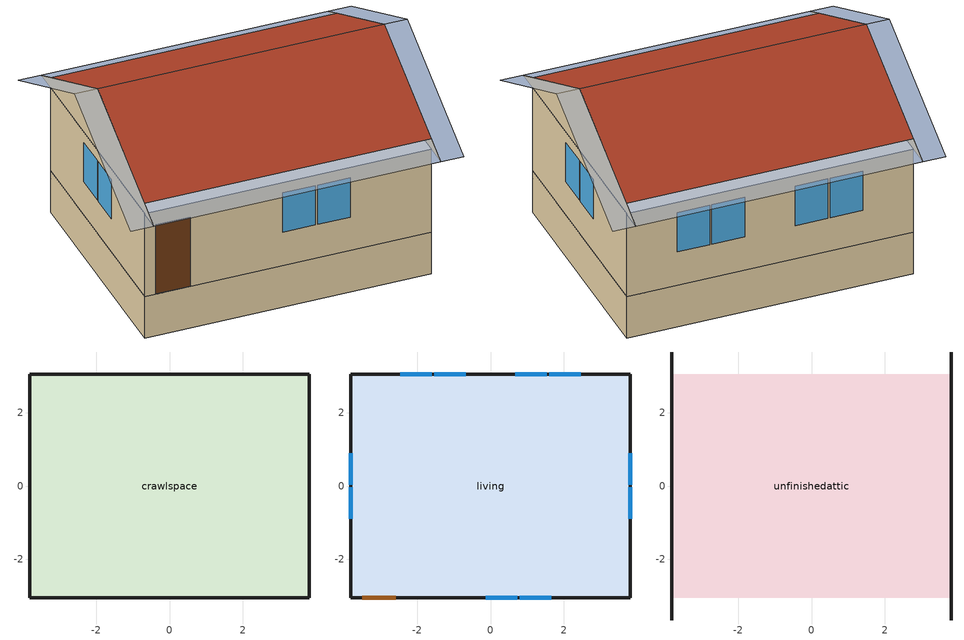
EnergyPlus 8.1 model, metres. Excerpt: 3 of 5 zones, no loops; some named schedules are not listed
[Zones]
crawlspace
 floor ground (GrndUninsUnfinCSFloor): -3.81,3.05 3.81,3.05 3.81,-3.05 -3.81,-3.05 z-1.22
 wall outside (CSRimJoist): -3.81,3.05 -3.81,-3.05 3.81,-3.05 3.81,3.05 -3.81,3.05 z-0.23:0
 wall ground (GrndInsUnfinCSWall): -3.81,3.05 -3.81,-3.05 3.81,-3.05 3.81,3.05 -3.81,3.05 z-1.22:0
living
 floor to crawlspace (UnfinCSInsFinFloor): -3.81,3.05 3.81,3.05 3.81,-3.05 -3.81,-3.05 z0
 wall outside (ExtInsFinWall): -3.81,3.05 -3.81,-3.05 3.81,-3.05 3.81,3.05 -3.81,3.05 z0:2.44
 window (left-Glass): -3.81,0.9 -3.81,0.03 / -3.81,-0.03 -3.81,-0.9 z0.98:2.13
 window (front-Glass): -0.14,-3.05 0.73,-3.05 / 0.79,-3.05 1.66,-3.05 z0.98:2.13
 window (right-Glass): 3.81,0.03 3.81,0.9 / 3.81,-0.9 3.81,-0.03 z0.98:2.13
 window (back-Glass): 1.54,3.05 0.67,3.05 / 2.47,3.05 1.6,3.05 / -1.6,3.05 -2.47,3.05 / -0.67,3.05 -1.54,3.05 z0.98:2.13
 door (livingDoors): -3.51,-3.05 -2.59,-3.05 z0:2.03
unfinishedattic
 floor to living (FinInsUnfinUAFloor): -3.81,3.05 3.81,3.05 3.81,-3.05 -3.81,-3.05 z2.44
 wall outside (ExtUninsUnfinWall): 3.81,-3.66,2.44 3.81,3.66,2.44 3.81,0,4.27; -3.81,3.66,2.44 -3.81,-3.66,2.44 -3.81,0,4.27
 roof outside (UnfinInsExtRoof): -3.81,-3.05,2.74 3.81,-3.05,2.74 3.81,0,4.27 -3.81,0,4.27; 3.81,3.05,2.74 -3.81,3.05,2.74 -3.81,0,4.27 3.81,0,4.27
shading: -3.81,-3.66,2.44 3.81,-3.66,2.44 3.81,-3.05,2.74 -3.81,-3.05,2.74; 3.81,3.66,2.44 -3.81,3.66,2.44 -3.81,3.05,2.74 3.81,3.05,2.74; 4.42,3.66,2.44 3.81,3.66,2.44 3.81,0,4.27 4.42,0,4.27; 3.81,-3.66,2.44 4.42,-3.66,2.44 4.42,0,4.27 3.81,0,4.27; -4.42,-3.66,2.44 -3.81,-3.66,2.44 -3.81,0,4.27 -4.42,0,4.27; -3.81,3.66,2.44 -4.42,3.66,2.44 -4.42,0,4.27 -3.81,0,4.27
[Building]
Atlanta Hartsfield Intl Ap GA 500 sqft: North Axis {deg}=180; Terrain (THIS IS OVERRIDDEN BY SITE:HEIGHTVARIATION)=Urban; Loads Convergence Tolerance Value=0.05; Temperature Convergence Tolerance Value {deltaC}=0.05; Solar Distribution (FullExterior = Shading from/on exterior surfaces.  All interior direct solar falls on the floor and is absorbed according to the floor's absorptivity.  The reflected beam solar from the floor is added to the transmitted diffuse radiation, which is distributed uniformly to all interior surfaces.)=FullExterior; Maximum Number of Warmup Days=50
[Site:Location]
Atlanta Hartsfield Intl Ap GA: Latitude {deg}=33.63; Longitude {deg}=-84.43; Time Zone {hr}=-7; Elevation {m}=308
[Site:WeatherStation]
Wind Sensor Height Above Ground {m}=9.99744; Wind Speed Profile Exponent=0.15; Wind Speed Profile Boundary Layer Thickness {m}=269.992; Air Temperature Sensor Height Above Ground {m}=1.5
[Site:HeightVariation]
Wind Speed Profile Exponent=0.25; Wind Speed Profile Boundary Layer Thickness {m}=358.445; Air Temperature Gradient Coefficient {K/m}=0.0065
[Site:GroundTemperature:BuildingSurface]
12.6009, 10.8741, 10.7358, 11.5553, 14.8449, 18.1192, 20.9579, 22.7562, 22.9089, 21.4464, 18.6801, 15.5062
[Site:GroundTemperature:Deep]
16.6556, 16.6556, 16.6556, 16.6556, 16.6556, 16.6556, 16.6556, 16.6556, 16.6556, 16.6556, 16.6556, 16.6556
[Site:WaterMainsTemperature]
Calculation Method=Correlation; Annual Average Outdoor Air Temperature {C}=16.6556; Maximum Difference In Monthly Average Outdoor Air Temperature {deltaC}=22.5778
[SizingPeriod:WeatherFileDays]
Plant DD: Begin Month=1; Begin Day of Month=1; End Month=1; End Day of Month=1; Day of Week for Start Day=Tuesday; Use Weather File Daylight Saving Period=Yes; Use Weather File Rain and Snow Indicators=No
[Material] Roughness=Rough
Name | Thickness {m} | Conductivity {W/m-K} | Density {kg/m^3} | Specific Heat {J/kg-K} | Thermal Absorptance | Solar Absorptance | Visible Absorptance | Density {kg/m} | Visible Absorptance  (Rough estimate of mean value based on visible spectrum for white paint, from Introduction to Heat Transfer, 3rd Ed. by F.P.Incropera and D.P.DeWitt, Fig. 12.23)
CarpetBareLayer | 0.0127 | 0.0433444 | 54.468 | 1339.84 | 0.9 | 0.9
Concrete-8in | 0.2032 | 1.31141 | 2242.8 | 837.4 | 0.9
CrawlCeilingIns | 0.23495 | 0.104255 | 106.365 | 1151.69
CSJoistandCavity | 0.23495 | 0.0960551 | 108.739 | 1149.39
DoorMaterial | 0.0633984 | 0.0873267 | 512.64 | 1214.23
ExteriorFinish | 0.009525 | 0.089435 | 177.822 | 1046.75 | 0.9 | 0.3 | 0.3
FloorMass | 0.015875 | 0.115458 | 544.68 | 1214.23 | 0.9 | 0.6
GypsumBoard-Ceiling | 0.0127 | 0.160291 | 801 | 837.4 | 0.9 | 0.3 | 0.1
GypsumBoard-ExtWall; PartitionWallMass | 0.0127 | 0.160291 | 801 | 837.4 | 0.9 | 0.5 | 0.1
Plywood-1_2in | 0.0127 | 0.115458 | 512.64 | 1214.23
Plywood-3_2in | 0.0381 | 0.115458 | 512.64 | 1214.23
Plywood-3_4in | 0.01905 | 0.115458 | 512.64 | 1214.23
RoofingMaterial | 0.0094488 | 0.162714 | 1121.4 | 1465.45 | 0.91 | 0.85 | 0.85
Soil-12in | 0.3048 | 1.731 | 1842.3 | 418.7
StudandAirWall | 0.0889 | 0.442568 | 49.1 | 1209.8
StudandCavity | 0.0889 | 0.054245 | 162.403 | 1178.92
UAAdditionalCeilingIns | 0.196342 | 0.0539976 | 16.02 | 1046.75
UARoofIns | 0.18415 | 9.27085 | 36.9521 | 1208.18
UATrussandIns | 0.0889 | 0.0564573 | 50.7834 | 1165.1
LivingFurnitureMaterial | 0.1524 | 0.115458 |  | 1214.23 | 0.9 | 0.6 |  | 640.8 | 0.1
[Material:NoMass] Roughness=Rough
Name | Thermal Resistance {m2-K/W)
CFloor-FicR | 176.1
CWall-FicR | 0.0995182
[Construction]
GrndInsUnfinCSWall: CWall-FicR, Soil-12in, Concrete-8in
GrndUninsUnfinCSFloor: CFloor-FicR, Soil-12in
UnfinCSInsFinFloor: CrawlCeilingIns, Plywood-3_4in, FloorMass, CarpetBareLayer
CSRimJoist: ExteriorFinish, Plywood-3_2in, CSJoistandCavity
ExtInsFinWall: ExteriorFinish, Plywood-1_2in, StudandCavity, GypsumBoard-ExtWall
ExtUninsUnfinWall: ExteriorFinish, Plywood-1_2in, StudandAirWall
FinUninsFinWall: PartitionWallMass, StudandAirWall, PartitionWallMass
FinInsUnfinUAFloor: GypsumBoard-Ceiling, UATrussandIns, UAAdditionalCeilingIns
UnfinInsExtRoof: RoofingMaterial, Plywood-3_4in, UARoofIns
Front-Glass: Front-Win
Back-Glass: Back-Win
Left-Glass: Left-Win
Right-Glass: Right-Win
LivingDoors: DoorMaterial
LivingFurniture: LivingFurnitureMaterial
[WindowMaterial:SimpleGlazingSystem] U-Factor {W/m2-K}=2.15253; Solar Heat Gain Coefficient=0.309131
Front-Win; Back-Win; Left-Win; Right-Win
[WindowProperty:ShadingControl]
WindowShadingControl: Shading Type=InteriorShade; Shading Control Type=OnIfScheduleAllows; Schedule=WindowShadingSchedule; Shading Control is Scheduled=Yes; Glare Control is Active=No; Shading Device Material=CoolingShade
[WindowMaterial:Shade]
CoolingShade: Solar Transmittance=0.999; Solar Reflectance=0.00099; Visible Transmittance=0.999; Visible Reflectance=0.00099; Thermal Hemispherical Emissivity=0.00001; Thermal Transmittance=0.999; Thickness {m}=0.0001; Conductivity {W/m-K}=10000; Shade to Glass Distance {m}=0.001; Top Opening Multiplier=0; Bottom Opening Multiplier=0; Left-Side Opening Multiplier=0; Right-Side Opening Multiplier=0; Airflow Permeability=0
[EnergyManagementSystem:Sensor]
Sensor_HeatingSeasonSchedule: HeatingSeasonSchedule; Schedule Value
Sensor_CoolingSeasonSchedule: CoolingSeasonSchedule; Schedule Value
CeilingFan_sch: CeilingFan; Schedule Value
Hout: Site Outdoor Air Enthalpy
Pbar: Site Outdoor Air Barometric Pressure
Wout: Site Outdoor Air Humidity Ratio
Vwind: Site Wind Speed
WH_sch: AlwaysOn; Schedule Value
Range_sch: RangeHood; Schedule Value
Bath_sch: BathExhaust; Schedule Value
Clothes_dryer_sch: ClothesDryerExhaust; Schedule Value
NVAvail: NatVent; Schedule Value
NVSP: NatVentTemp; Schedule Value
Q_H_FuelOil: EMS; Heating FuelOil
Q_H_Propane: EMS; Heating Propane
[EnergyManagementSystem:Actuator]
SupplyFanAvailabilityOverride: SupplyFanAvailability; Schedule:Constant; Schedule Value
CeilingFanScheduleOverride: CeilingFansMaster; Schedule:Constant; Schedule Value
WholeHouseFanPowerOverride: House Exhaust Fan Load; ElectricEquipment; Electric Power Level
RangeHoodFanPowerOverride: Range Hood Fan Load; ElectricEquipment; Electric Power Level
BathExhaustFanPowerOverride: Bath Exhaust Fan Load; ElectricEquipment; Electric Power Level
NatVentFlow: Natural Ventilation; Zone Ventilation; Air Exchange Flow Rate
InfilFlow: Living Infiltration; Zone Infiltration; Air Exchange Flow Rate
CrankcaseHeaterActuator: Crankcase Heater; ElectricEquipment; Electric Power Level
[EnergyManagementSystem:ProgramCallingManager]
FanAvailabilityProgramManager: AfterPredictorBeforeHVACManagers; SupplyFanScheduleProgram
CeilingFanProgramManager: BeginTimestepBeforePredictor; CeilingFanScheduleProgram
AirflowCalculator: BeginTimestepBeforePredictor; InfiltrationProgram; NaturalVentilationProgram; LocalWindSpeedProgram
CrankcaseHeaterManager: EndOfZoneTimestepBeforeZoneReporting; CrankcaseHeaterProgram
HVACOutputReporting: EndOfSystemTimestepBeforeHVACReporting; HeatingFuelConversionProgram; HeatingElectricityProgram; WaterHeatingFuelConversionProgram; ZeroMeterProgram
[EnergyManagementSystem:Program]
SupplyFanScheduleProgram: Set SupplyFanAvailabilityOverride = 1; If Sensor_HeatingSeasonSchedule == 0 && SensibleLoadPredicted > 0; Set SupplyFanAvailabilityOverride = 0; ElseIf Sensor_CoolingSeasonSchedule == 0 && SensibleLoadPredicted < 0; Set SupplyFanAvailabilityOverride = 0; ElseIf SensibleLoadPredicted == 0; Set SupplyFanAvailabilityOverride = 0; EndIf
CeilingFanScheduleProgram: If CeilingFan_sch == 0; Set CeilingFanScheduleOverride = 0; ElseIf Tin <24.3888888889; Set CeilingFanScheduleOverride = 0; Else; Set CeilingFanScheduleOverride = 1; EndIf
InfiltrationProgram: Set Tdiff = Tin - Tout; Set DeltaT = @Abs Tdiff; Set c = 0.0162217551464; Set Cs = 0.0517572707581; Set Cw = 0.127185805546; Set n = 0.67; Set sft = 0.423761354366; Set Qn = (((c*Cs*(DeltaT^n))^2)+(((c*Cw)*((sft*Vwind)^(2*n)))^2))^0.5; Set Tdiff = Tin - Tout; Set DeltaT = @Abs Tdiff; Set QWH = WH_sch*0.0165181604; Set Qrange = Range_sch*0.047194744; Set Qdryer = Clothes_dryer_sch*0.047194744; Set Qbath = Bath_sch*0.047194744; Set Qu = QWH+Qrange+Qbath+Qdryer+DuctLeakOAMakeupFlowRate; Set Qb = 0; Set faneff_wh = 0.47194744; Set WholeHouseFanPowerOverride= (QWH*300)/faneff_wh; Set faneff_sp = 0.47194744; Set RangeHoodFanPowerOverride = (Qrange*300)/faneff_sp; Set BathExhaustFanPowerOverride = (Qbath*300)/faneff_sp; Set Infilflow = ((Qu^2) + (Qn^2))^0.5; Set InfMechVent = Qb + Infilflow
LocalWindSpeedProgram: Set VwindL = Vwind*0.470845949296
NaturalVentilationProgram: Set Tdiff = Tin - Tout; Set DeltaT = @Abs Tdiff; Set Phiout = @RhFnTdbWPb Tout Wout Pbar; Set Hin = @HFnTdbRhPb Tin Phiin Pbar; Set NVArea = 3973.27761914; Set Cs =0.0000896302038946; Set Cw = 0.000199526317171; Set MaxNV = 0.629263253333; Set MaxHR = 0.0115; Set MaxRH = 0.7; Set SGNV = (NVAvail*NVArea)*((((Cs*DeltaT)+(Cw*(Vwind^2)))^0.5)/1000); If Wout < MaxHR && Phiout < MaxRH && Tin > NVSP; Set NVadj1 = (Tin - NVSP)/(Tin - Tout); Set NVadj2 = @Min NVadj1 1; Set NVadj3 = @Max NVadj2 0; Set NVadj = SGNV*NVadj3; Set NatVentFlow = @Min NVadj MaxNV; Else; Set NatVentFlow = 0; EndIf
CrankcaseHeaterProgram: If Tout > 12.7777777778; Set CrankcaseHeaterActuator = 0; Else; If CoolingCoilRTF > 0 || HeatingCoilRTF > 0; Set CrankcaseHeaterActuator = (1.0-UnitaryEquipCyclingRatio) * 20.0; Else; Set CrankcaseHeaterActuator = 20.0; EndIf; EndIf
ZeroMeterProgram: Set ZeroMeter = 0
HeatingFuelConversionProgram: Set Q_FuelOil = 0; Set Q_Propane = 0; Set Q_Gas = 0
HeatingElectricityProgram: Set E_Heat = 0
WaterHeatingFuelConversionProgram: Set Q_WH_FuelOil = 0; Set Q_WH_Propane = 0; Set Q_WH_Gas = Q_WH; Set Q_Facility_oil = Q_WH_FuelOil + Q_H_FuelOil; Set Q_Facility_propane = Q_WH_Propane + Q_H_Propane
[Zone]
Name | Type | Multiplier | Ceiling Height {m} | Volume {m3} | Floor Area {m2}
living | 1 | 1 | 2.4384 | 113.267 | 46.45152
crawlspace | 1 | 1 | 1.2192 | 56.6337 | 46.45152
unfinishedattic |  |  | 1.8288 | 35.3961 | 46.45152
Dummy; RA Duct Zone |  |  | 0 | 0 | 0
[People]
Living People: Zone=living; Number of People Schedule=Occupancy; Number of People Calculation Method=People; Number of People=2.64; Fraction Radiant=0.32; Sensible Heat Fraction=0.573; Activity level Schedule=OccupantActivity; Carbon Dioxide Generation Rate=0; Enable ASHRAE 55 Comfort Warnings=No; Mean Radiant Temperature Calculation Type=ZoneAveraged
[Lights]
Living HW & Plugin Lighting: Zone=living; Schedule=InteriorLighting; Design Level Calculation Method=LightingLevel; Lighting Level {W}=289.598; Return Air Fraction=0; Fraction Radiant=0.6; Fraction Visible=0.2; Fraction Replaceable=0
[ElectricEquipment]
Name | Zone | Schedule | Design Level Calculation Method | Design Level {W} | Fraction Latent | Fraction Radiant | Fraction Lost | Fraction Lost (remainder goes to space) | SCHEDULE | Design Level calculation method
Refrigerator | living | Refrigerator | EquipmentLevel | 71.9878 | 0 | 0 | 0
CeilingFans | living | CeilingFansMaster | EquipmentLevel | 0 | 0 | 0.558 | 0
Misc Elec Load | living | Total_Mels | EquipmentLevel | 540.915 | 0.0145298 | 0.448163 | 0.238531
Cooking Range | living | CookingRange | EquipmentLevel | 35.9069 | 0.3 | 0.24 | 0.3
Clothes Washer | living | ClothesWasher | EquipmentLevel | 12.0675 | 0 | 0.48 | 0.2
Clothes Dryer | living | ClothesDryer | EquipmentLevel | 272.683 | 0.05 | 0.09 | 0.8
Dishwasher | living | Dishwasher | EquipmentLevel | 36.9013 | 0.15 | 0.36 | 0.25
House Exhaust Fan Load | living | AlwaysOn | EquipmentLevel | 0 | 0 | 0 |  | 1
Range Hood Fan Load; Bath Exhaust Fan Load | living | AlwaysOn | EquipmentLevel | 0 | 0 | 0 | 1
Crankcase Heater | Living |  |  | 0 | 0 | 0 | 1 |  | AlwaysOn | EquipmentLevel
[GasEquipment] Zone=living; Design Level Calculation Method=EquipmentLevel; Carbon Dioxide Generation Rate=0
Name | Schedule | Design Level {W} | Fraction Latent | Fraction Radiant | Fraction Lost
Misc Gas Load | Total_Mgls | 38.8534 | 0.0273745 | 0.0821236 | 0.835753
Cooking Range | CookingRange | 375.861 | 0.2 | 0.18 | 0.5
Clothes Dryer | ClothesDryer | 0 | 0.05 | 0.06 | 0.85
[OtherEquipment] Design Level Calculation Method=EquipmentLevel; Fraction Radiant=0; Fraction Lost=0
Name | Zone | Schedule | Design Level {W} | Fraction Latent
SinkHeatGain | living | Sinks | 23.1679 | 0.312222
ShowerHeatGain | living | Showers | 119.071 | 0.487197
BathHeatGain | living | Baths | 18.6723 | 0
DHWDistHeatGain | living | DHWDist | 99.0739 | 0
SupplySensibleLeakageToLiving; SupplyDuctConductionToLiving; SupplyDuctConductionToAHZone; ReturnDuctConductionToAHZone; SupplySensibleLeakageToAHZone | living | AlwaysOn | 0 | 0
SupplyLatentLeakageToLiving; SupplyLatentLeakageToAHZone | living | AlwaysOn | 0 | 1
ReturnDuctConductionToPlenum; ReturnSensibleLeakageEquip | RA Duct Zone | AlwaysOn | 0 | 0
ReturnLatentLeakageEquip | RA Duct Zone | AlwaysOn | 0 | 1
[ZoneInfiltration:FlowCoefficient]
Living Infiltration: Zone=living; Schedule=AlwaysOn; Flow Coefficient {m/s-Pa^n)=1; Stack Coefficient {Pa^n/K^n}=1; Pressure Exponent=1; Wind Coefficient {Pa^n-s^n/m^n}=1; Shelter Factor  (From Walker and Wilson (1998) (eq. 16))=1
[ZoneVentilation:DesignFlowRate]
Natural Ventilation: Zone=living; Shedule=NatVent; Design Flow Rate Calculation Method=Flow/Zone; Design Flow rate {m^3/s}=0.001; Ventilation Type=Natural; Fan Pressure Rise {Pa} (Fan Energy is accounted for in Fan:ZoneExhaust)=0; Fan Total Efficiency=1; Constant Term Coefficient=1; Temperature Term Coefficient=0; Velocity Term Coefficient=0; Velocity Squared Term Coefficient=0
[EnergyManagementSystem:OutputVariable]
Name | EMS Variable | Type of Data in Variable | Update Frequency | EMS Program or Subroutine | Units
Zone Infil/MechVent Flow Rate | InfMechVent | Averaged | ZoneTimestep | InfiltrationProgram | m3/s
Whole House Fan Vent Flow Rate | QWH | Averaged | ZoneTimestep | InfiltrationProgram | m3/s
Range Hood Fan Vent Flow Rate | Qrange | Averaged | ZoneTimestep | InfiltrationProgram | m3/s
Bath Exhaust Fan Vent Flow Rate | Qbath | Averaged | ZoneTimestep | InfiltrationProgram | m3/s
Clothes Dryer Exhaust Fan Vent Flow Rate | Qdryer | Averaged | ZoneTimestep | InfiltrationProgram | m3/s
Local Wind Speed | VwindL | Averaged | ZoneTimestep | LocalWindSpeedProgram | m/s
Zone Natural Ventilation Flow Rate | NatVentFlow | Averaged | ZoneTimestep | NaturalVentilationProgram | m3/s
ZeroMeter | ZeroMeter | Summed | SystemTimestep | ZeroMeterProgram | J
Heating Electricity | E_Heat | Summed | SystemTimestep | HeatingElectricityProgram | J
Heating FuelOil | Q_FuelOil | Summed | SystemTimestep | HeatingFuelConversionProgram | m3
Heating Propane | Q_Propane | Summed | SystemTimestep | HeatingFuelConversionProgram | m3
Heating Gas | Q_Gas | Summed | SystemTimestep | HeatingFuelConversionProgram | J
Water Heating FuelOil | Q_WH_FuelOil | Summed | SystemTimestep | WaterHeatingFuelConversionProgram | m3
Water Heating Propane | Q_WH_Propane | Summed | SystemTimestep | WaterHeatingFuelConversionProgram | m3
Water Heating Gas | Q_WH_Gas | Summed | SystemTimestep | WaterHeatingFuelConversionProgram | J
Facility oil | Q_Facility_oil | Summed | SystemTimestep | WaterHeatingFuelConversionProgram | m3
Facility propane | Q_Facility_propane | Summed | SystemTimestep | WaterHeatingFuelConversionProgram | m3
[InternalMass] Zone=living
Name | Construction | Surface Area of partition walls not yet defined {m} (Includes both sides of the wall) | Surface Area {m}
LivingPartition | FinUninsFinWall | 46.45152
LivingSpaceFurniture | LivingFurniture |  | 18.5806
[ZoneInfiltration:DesignFlowRate]
CSInfiltration: Zone=crawlspace; Schedule=AlwaysOn; Design Flow Rate Calculation Method=AirChanges/Hour; Air Changes per Hour {1/hr}=2; Constant Term Coefficient=1; Temperature Term Coefficient=0; Velocity Term Coefficient=0; Velocity Squared Term Coefficient=0
[ZoneInfiltration:EffectiveLeakageArea]
UAtcInfiltration: Zone=unfinishedattic; Schedule=AlwaysOn; Effective Air Leakage Area {cm}=1546.84; Stack Coefficient {(L/s)/(cm^4-K)}=0.000127093; Wind Coefficient {(L/s)/(cm^4-(m/s))}=0.000104748
[Exterior:Lights]
Exterior Lighting: Schedule=ExteriorLighting; Design Level {W}=34.7039; Control Option=ScheduleNameOnly
[WaterUse:Storage]
Condensate Tank 1: Water Quality Subcategory=CC2 Condensate Drain Tank; Maximum Capacity {m3}=2; Initial Volume {m3}=0; Type of Supply Controlled by Float Valve=None; Water Thermal Mode=ScheduledTemperature; Water Temperature Schedule=DWWaterTempSchedule; Ambient Temperature Indicator=Zone; Zone=dummy
[Schedule:Constant]
Name | Schedule Type | Hourly Value
AlwaysOn; SupplyFanAvailability | FRACTION | 1
CeilingFansMaster | ON/OFF | 1
DWWaterTempSchedule | TEMPERATURE | 51.6667
OccupantActivity | MULTIPLIER | 112.55
[Schedule:Day:Hourly]
BathsDayMult0; ClothesDryerDayMult1; ClothesWasherDayMult2; DishwasherDayMult1; NatVentOff-Day; OccupancyVacationDay; ShowersDayMult2; SinksDayMult1; WindowShadingSchedule01d; WindowShadingSchedule02d; WindowShadingSchedule03d; WindowShadingSchedule11d; WindowShadingSchedule12d: FRACTION, 0, 0, 0, 0, 0, 0, 0, 0, 0, 0, 0, 0, 0, 0, 0, 0, 0, 0, 0, 0, 0, 0, 0, 0
BathsDayMult1: FRACTION, 0.0571429, 0.0285714, 0.0285714, 0.0285714, 0.0571429, 0.135714, 0.328571, 0.414286, 0.471429, 0.414286, 0.328571, 0.25, 0.221429, 0.164286, 0.164286, 0.164286, 0.278571, 0.328571, 0.55, 0.714286, 0.714286, 0.55, 0.471429, 0.278571
BathsDayMult2: FRACTION, 0.08, 0.04, 0.04, 0.04, 0.08, 0.19, 0.46, 0.58, 0.66, 0.58, 0.46, 0.35, 0.31, 0.23, 0.23, 0.23, 0.39, 0.46, 0.77, 1, 1, 0.77, 0.66, 0.39
ClothesDryerDayMult0: FRACTION, 0.100913, 0.0605475, 0.040365, 0.0201825, 0.040365, 0.0605475, 0.16146, 0.32292, 0.48438, 0.686205, 0.787118, 0.817391, 0.746753, 0.676114, 0.575201, 0.615566, 0.555019, 0.544928, 0.514654, 0.514654, 0.524745, 0.544928, 0.444015, 0.24219
ClothesDryerDayMult2: FRACTION, 0.123457, 0.0740741, 0.0493827, 0.0246914, 0.0493827, 0.0740741, 0.197531, 0.395062, 0.592593, 0.839506, 0.962963, 1, 0.91358, 0.82716, 0.703704, 0.753086, 0.679012, 0.666667, 0.62963, 0.62963, 0.641975, 0.666667, 0.54321, 0.296296
ClothesWasherDayMult0: FRACTION, 0.085541, 0.0665319, 0.0380182, 0.0380182, 0.0665319, 0.10455, 0.2091, 0.465723, 0.693832, 0.817391, 0.798382, 0.712841, 0.636805, 0.570273, 0.465723, 0.494237, 0.475228, 0.465723, 0.465723, 0.465723, 0.465723, 0.446714, 0.304146, 0.161577
ClothesWasherDayMult1: FRACTION, 0.104651, 0.0813953, 0.0465116, 0.0465116, 0.0813953, 0.127907, 0.255814, 0.569767, 0.848837, 1, 0.976744, 0.872093, 0.77907, 0.697674, 0.569767, 0.604651, 0.581395, 0.569767, 0.569767, 0.569767, 0.569767, 0.546512, 0.372093, 0.197674
CookingRangeWkDay01; CookingRangeWkDay02; CookingRangeWkDay12; CookingRangeWkEnd01; CookingRangeWkEnd02; CookingRangeWkEnd12: FRACTION, 0.0466667, 0.0466667, 0.0266667, 0.0266667, 0.0466667, 0.0733333, 0.166667, 0.28, 0.306667, 0.32, 0.28, 0.333333, 0.38, 0.306667, 0.38, 0.293333, 0.613333, 1, 0.78, 0.4, 0.233333, 0.166667, 0.106667, 0.0733333
CookingRangeWkDay03; CookingRangeWkDay05; CookingRangeWkEnd03; CookingRangeWkEnd05: FRACTION, 0.0421574, 0.0421574, 0.0240899, 0.0240899, 0.0421574, 0.0662473, 0.150562, 0.252944, 0.277034, 0.289079, 0.252944, 0.301124, 0.343282, 0.277034, 0.343282, 0.264989, 0.554069, 0.903373, 0.704631, 0.361349, 0.210787, 0.150562, 0.0963598, 0.0662473
CookingRangeWkDay04; CookingRangeWkEnd04: FRACTION, 0.0419872, 0.0419872, 0.0239927, 0.0239927, 0.0419872, 0.0659799, 0.149954, 0.251923, 0.275916, 0.287912, 0.251923, 0.299909, 0.341896, 0.275916, 0.341896, 0.26392, 0.551832, 0.899727, 0.701787, 0.359891, 0.209936, 0.149954, 0.0959708, 0.0659799
CookingRangeWkDay06; CookingRangeWkDay09; CookingRangeWkEnd06; CookingRangeWkEnd09: FRACTION, 0.0378608, 0.0378608, 0.0216348, 0.0216348, 0.0378608, 0.0594956, 0.135217, 0.227165, 0.2488, 0.259617, 0.227165, 0.270435, 0.308295, 0.2488, 0.308295, 0.237982, 0.4976, 0.811304, 0.632817, 0.324521, 0.189304, 0.135217, 0.086539, 0.0594956
CookingRangeWkDay07; CookingRangeWkDay08; CookingRangeWkEnd07; CookingRangeWkEnd08: FRACTION, 0.0381161, 0.0381161, 0.0217806, 0.0217806, 0.0381161, 0.0598967, 0.136129, 0.228696, 0.250477, 0.261367, 0.228696, 0.272258, 0.310374, 0.250477, 0.310374, 0.239587, 0.500954, 0.816773, 0.637083, 0.326709, 0.19058, 0.136129, 0.0871225, 0.0598967
CookingRangeWkDay10; CookingRangeWkDay11; CookingRangeWkEnd10; CookingRangeWkEnd11: FRACTION, 0.0461562, 0.0461562, 0.026375, 0.026375, 0.0461562, 0.0725311, 0.164844, 0.276937, 0.303312, 0.3165, 0.276937, 0.329687, 0.375843, 0.303312, 0.375843, 0.290125, 0.606624, 0.989061, 0.771468, 0.395624, 0.230781, 0.164844, 0.1055, 0.0725311
DHWDistDay: FRACTION, 0.078424, 0.0392749, 0.00981873, 0.00981873, 0.0392749, 0.274547, 0.941213, 1, 0.960725, 0.843152, 0.764728, 0.60788, 0.529456, 0.470544, 0.470544, 0.411757, 0.548968, 0.725453, 0.86279, 0.823515, 0.745091, 0.60788, 0.529456, 0.294058
DishwasherDayMult0: FRACTION, 0.135135, 0.0630631, 0.045045, 0.027027, 0.027027, 0.0900901, 0.18018, 0.279279, 0.522523, 0.585586, 0.504505, 0.432432, 0.369369, 0.414414, 0.324324, 0.342342, 0.342342, 0.441441, 0.783784, 1, 0.810811, 0.603604, 0.396396, 0.279279
DishwasherDayMult2: FRACTION, 0.126126, 0.0588589, 0.042042, 0.0252252, 0.0252252, 0.0840841, 0.168168, 0.260661, 0.487688, 0.546547, 0.470871, 0.403604, 0.344745, 0.386787, 0.302703, 0.31952, 0.31952, 0.412012, 0.731532, 0.933333, 0.756757, 0.563363, 0.36997, 0.260661
ExteriorLighting01Alldays; InteriorLighting01Alldays: FRACTION, 0.182538, 0.109523, 0.0730152, 0.0730152, 0.0730152, 0.0815281, 0.195129, 0.426144, 0.399424, 0.193261, 0.15298, 0.151355, 0.151355, 0.151591, 0.153878, 0.168809, 0.232854, 0.409294, 0.705202, 0.832492, 0.820493, 0.673973, 0.529232, 0.367618
ExteriorLighting02Alldays; InteriorLighting02Alldays: FRACTION, 0.182538, 0.109523, 0.0730152, 0.0730152, 0.0730152, 0.0803461, 0.178173, 0.377113, 0.337658, 0.16012, 0.125432, 0.124033, 0.124029, 0.124161, 0.125445, 0.134082, 0.173626, 0.294786, 0.534647, 0.799447, 0.820493, 0.701375, 0.529232, 0.367618
ExteriorLighting03Alldays; InteriorLighting03Alldays: FRACTION, 0.182538, 0.109523, 0.0730152, 0.0730152, 0.0730152, 0.0782316, 0.147842, 0.2894, 0.242287, 0.115958, 0.0912753, 0.0902797, 0.0902766, 0.0903673, 0.0912087, 0.0968213, 0.123117, 0.208556, 0.396279, 0.659141, 0.814288, 0.701375, 0.529232, 0.367618
ExteriorLighting04Alldays; InteriorLighting04Alldays: FRACTION, 0.182538, 0.109523, 0.0730152, 0.0730152, 0.0730152, 0.0793156, 0.163391, 0.334366, 0.27852, 0.125939, 0.0961269, 0.0949244, 0.0949142, 0.0949204, 0.0949948, 0.0956477, 0.0998174, 0.119081, 0.182805, 0.330832, 0.562401, 0.700388, 0.529232, 0.367618
ExteriorLighting05Alldays; InteriorLighting05Alldays: FRACTION, 0.182538, 0.109523, 0.0730152, 0.0730152, 0.0730152, 0.0776083, 0.138901, 0.263545, 0.210658, 0.0994237, 0.0776902, 0.0768136, 0.0768063, 0.0768125, 0.076879, 0.0774152, 0.080652, 0.095188, 0.143342, 0.259236, 0.455754, 0.643653, 0.529232, 0.367618
ExteriorLighting06Alldays; InteriorLighting06Alldays: FRACTION, 0.182538, 0.109523, 0.0730152, 0.0730152, 0.0730152, 0.0771073, 0.131715, 0.242763, 0.191032, 0.0919307, 0.0725678, 0.0717868, 0.0717805, 0.0717888, 0.0718649, 0.0724117, 0.075426, 0.088116, 0.12861, 0.225306, 0.393901, 0.596742, 0.529232, 0.367618
ExteriorLighting07Alldays; InteriorLighting07Alldays: FRACTION, 0.182538, 0.109523, 0.0730152, 0.0730152, 0.0730152, 0.0776388, 0.139338, 0.264808, 0.211848, 0.0998758, 0.0779982, 0.0771158, 0.0771086, 0.0771167, 0.0771909, 0.0777263, 0.0806866, 0.0931881, 0.13321, 0.229109, 0.396957, 0.599882, 0.529232, 0.367618
ExteriorLighting08Alldays; InteriorLighting08Alldays: FRACTION, 0.182538, 0.109523, 0.0730152, 0.0730152, 0.0730152, 0.0787856, 0.155789, 0.312382, 0.258099, 0.118353, 0.0910483, 0.0899469, 0.0899377, 0.089945, 0.0900213, 0.0906261, 0.0942105, 0.110011, 0.161352, 0.282394, 0.48288, 0.656815, 0.529232, 0.367618
ExteriorLighting09Alldays; InteriorLighting09Alldays: FRACTION, 0.182538, 0.109523, 0.0730152, 0.0730152, 0.0730152, 0.0800875, 0.174464, 0.366385, 0.313203, 0.141929, 0.108465, 0.107115, 0.107104, 0.107119, 0.107277, 0.108531, 0.115728, 0.145521, 0.233381, 0.413481, 0.655896, 0.701375, 0.529232, 0.367618
ExteriorLighting10Alldays; InteriorLighting10Alldays: FRACTION, 0.182538, 0.109523, 0.0730152, 0.0730152, 0.0730152, 0.0815562, 0.195532, 0.427312, 0.379005, 0.17216, 0.131746, 0.130116, 0.130104, 0.130142, 0.130547, 0.133591, 0.149707, 0.209195, 0.359308, 0.607365, 0.80169, 0.701375, 0.529232, 0.367618
ExteriorLighting11Alldays; InteriorLighting11Alldays: FRACTION, 0.182538, 0.109523, 0.0730152, 0.0730152, 0.0730152, 0.0793008, 0.16318, 0.333753, 0.320236, 0.168012, 0.13827, 0.137071, 0.137115, 0.137838, 0.143131, 0.170125, 0.262779, 0.470919, 0.756507, 0.940262, 0.864955, 0.701375, 0.529232, 0.367618
ExteriorLighting12Alldays; InteriorLighting12Alldays: FRACTION, 0.182538, 0.109523, 0.0730152, 0.0730152, 0.0730152, 0.0808745, 0.185753, 0.399032, 0.388464, 0.19813, 0.160942, 0.159441, 0.159465, 0.160023, 0.164693, 0.190994, 0.287738, 0.513189, 0.821296, 1, 0.88415, 0.701375, 0.529232, 0.367618
NatVentOn-Day; WindowShadingSchedule04d; WindowShadingSchedule05d; WindowShadingSchedule06d; WindowShadingSchedule07d; WindowShadingSchedule08d; WindowShadingSchedule09d; WindowShadingSchedule10d: FRACTION, 1, 1, 1, 1, 1, 1, 1, 1, 1, 1, 1, 1, 1, 1, 1, 1, 1, 1, 1, 1, 1, 1, 1, 1
OccupancyDay: FRACTION, 1, 1, 1, 1, 1, 1, 1, 0.8831, 0.40861, 0.24189, 0.24189, 0.24189, 0.24189, 0.24189, 0.24189, 0.24189, 0.29498, 0.5531, 0.89693, 0.89693, 0.89693, 1, 1, 1
RefrigeratorWkDay01; RefrigeratorWkDay12; RefrigeratorWkEnd01; RefrigeratorWkEnd12: FRACTION, 0.610949, 0.595675, 0.580401, 0.565128, 0.549854, 0.549854, 0.580401, 0.610949, 0.626223, 0.626223, 0.610949, 0.610949, 0.641496, 0.641496, 0.641496, 0.626223, 0.672044, 0.733139, 0.763686, 0.733139, 0.717865, 0.702591, 0.672044, 0.626223
RefrigeratorWkDay02; RefrigeratorWkEnd02: FRACTION, 0.609489, 0.594252, 0.579015, 0.563777, 0.54854, 0.54854, 0.579015, 0.609489, 0.624726, 0.624726, 0.609489, 0.609489, 0.639964, 0.639964, 0.639964, 0.624726, 0.670438, 0.731387, 0.761861, 0.731387, 0.71615, 0.700912, 0.670438, 0.624726
RefrigeratorWkDay03; RefrigeratorWkDay04; RefrigeratorWkDay05; RefrigeratorWkEnd03; RefrigeratorWkEnd04; RefrigeratorWkEnd05: FRACTION, 0.791241, 0.77146, 0.751679, 0.731898, 0.712117, 0.712117, 0.751679, 0.791241, 0.811022, 0.811022, 0.791241, 0.791241, 0.830803, 0.830803, 0.830803, 0.811022, 0.870365, 0.949489, 0.989051, 0.949489, 0.929708, 0.909927, 0.870365, 0.811022
RefrigeratorWkDay06; RefrigeratorWkDay07; RefrigeratorWkDay08; RefrigeratorWkDay09; RefrigeratorWkEnd06; RefrigeratorWkEnd07; RefrigeratorWkEnd08; RefrigeratorWkEnd09: FRACTION, 0.8, 0.78, 0.76, 0.74, 0.72, 0.72, 0.76, 0.8, 0.82, 0.82, 0.8, 0.8, 0.84, 0.84, 0.84, 0.82, 0.88, 0.96, 1, 0.96, 0.94, 0.92, 0.88, 0.82
RefrigeratorWkDay10; RefrigeratorWkEnd10: FRACTION, 0.679562, 0.662573, 0.645584, 0.628595, 0.611606, 0.611606, 0.645584, 0.679562, 0.696551, 0.696551, 0.679562, 0.679562, 0.71354, 0.71354, 0.71354, 0.696551, 0.747518, 0.815474, 0.849453, 0.815474, 0.798485, 0.781496, 0.747518, 0.696551
RefrigeratorWkDay11; RefrigeratorWkEnd11: FRACTION, 0.675182, 0.658303, 0.641423, 0.624544, 0.607664, 0.607664, 0.641423, 0.675182, 0.692062, 0.692062, 0.675182, 0.675182, 0.708942, 0.708942, 0.708942, 0.692062, 0.742701, 0.810219, 0.843978, 0.810219, 0.793339, 0.77646, 0.742701, 0.692062
ShowersDayMult0: FRACTION, 0.0870056, 0.039548, 0.0237288, 0.039548, 0.110734, 0.411299, 0.933333, 0.925424, 0.751412, 0.585311, 0.474576, 0.371751, 0.268927, 0.229379, 0.20565, 0.19774, 0.237288, 0.308475, 0.332203, 0.332203, 0.332203, 0.324294, 0.229379, 0.166102
ShowersDayMult1: FRACTION, 0.0932203, 0.0423729, 0.0254237, 0.0423729, 0.118644, 0.440678, 1, 0.991525, 0.805085, 0.627119, 0.508475, 0.398305, 0.288136, 0.245763, 0.220339, 0.211864, 0.254237, 0.330508, 0.355932, 0.355932, 0.355932, 0.347458, 0.245763, 0.177966
SinksDayMult0: FRACTION, 0.175897, 0.0879487, 0.0628205, 0.0628205, 0.0879487, 0.226154, 0.527692, 0.778974, 0.829231, 0.778974, 0.678462, 0.628205, 0.615641, 0.565385, 0.540256, 0.515128, 0.603077, 0.816667, 0.942308, 0.866923, 0.716154, 0.603077, 0.502564, 0.339231
SinksDayMult2: FRACTION, 0.186667, 0.0933333, 0.0666667, 0.0666667, 0.0933333, 0.24, 0.56, 0.826667, 0.88, 0.826667, 0.72, 0.666667, 0.653333, 0.6, 0.573333, 0.546667, 0.64, 0.866667, 1, 0.92, 0.76, 0.64, 0.533333, 0.36
[Schedule:Week:Compact]
BathsWk: For: Weekdays, BathsDayMult1, For: CustomDay1, BathsDayMult0, For: CustomDay2, BathsDayMult0, For: AllOtherDays, BathsDayMult2
ClothesDryerWk: For: Weekdays, ClothesDryerDayMult0, For: CustomDay1, ClothesDryerDayMult1, For: CustomDay2, ClothesDryerDayMult1, For: AllOtherDays, ClothesDryerDayMult2
ClothesWasherWk: For: Weekdays, ClothesWasherDayMult0, For: CustomDay1, ClothesWasherDayMult2, For: CustomDay2, ClothesWasherDayMult2, For: AllOtherDays, ClothesWasherDayMult1
CookingRangeWk01: For: Weekdays, CookingRangeWkDay01, For: CustomDay1, CookingRangeWkDay01, For: CustomDay2, CookingRangeWkDay01, For: AllOtherDays, CookingRangeWkEnd01
CookingRangeWk02: For: Weekdays, CookingRangeWkDay02, For: CustomDay1, CookingRangeWkDay02, For: CustomDay2, CookingRangeWkDay02, For: AllOtherDays, CookingRangeWkEnd02
CookingRangeWk03: For: Weekdays, CookingRangeWkDay03, For: CustomDay1, CookingRangeWkDay03, For: CustomDay2, CookingRangeWkDay03, For: AllOtherDays, CookingRangeWkEnd03
CookingRangeWk04: For: Weekdays, CookingRangeWkDay04, For: CustomDay1, CookingRangeWkDay04, For: CustomDay2, CookingRangeWkDay04, For: AllOtherDays, CookingRangeWkEnd04
CookingRangeWk05: For: Weekdays, CookingRangeWkDay05, For: CustomDay1, CookingRangeWkDay05, For: CustomDay2, CookingRangeWkDay05, For: AllOtherDays, CookingRangeWkEnd05
CookingRangeWk06: For: Weekdays, CookingRangeWkDay06, For: CustomDay1, CookingRangeWkDay06, For: CustomDay2, CookingRangeWkDay06, For: AllOtherDays, CookingRangeWkEnd06
CookingRangeWk07: For: Weekdays, CookingRangeWkDay07, For: CustomDay1, CookingRangeWkDay07, For: CustomDay2, CookingRangeWkDay07, For: AllOtherDays, CookingRangeWkEnd07
CookingRangeWk08: For: Weekdays, CookingRangeWkDay08, For: CustomDay1, CookingRangeWkDay08, For: CustomDay2, CookingRangeWkDay08, For: AllOtherDays, CookingRangeWkEnd08
CookingRangeWk09: For: Weekdays, CookingRangeWkDay09, For: CustomDay1, CookingRangeWkDay09, For: CustomDay2, CookingRangeWkDay09, For: AllOtherDays, CookingRangeWkEnd09
CookingRangeWk10: For: Weekdays, CookingRangeWkDay10, For: CustomDay1, CookingRangeWkDay10, For: CustomDay2, CookingRangeWkDay10, For: AllOtherDays, CookingRangeWkEnd10
CookingRangeWk11: For: Weekdays, CookingRangeWkDay11, For: CustomDay1, CookingRangeWkDay11, For: CustomDay2, CookingRangeWkDay11, For: AllOtherDays, CookingRangeWkEnd11
CookingRangeWk12: For: Weekdays, CookingRangeWkDay12, For: CustomDay1, CookingRangeWkDay12, For: CustomDay2, CookingRangeWkDay12, For: AllOtherDays, CookingRangeWkEnd12
CoolingSeasonSchedule01: For: Weekdays, CoolingSeasonSchedule01d, For: CustomDay1, CoolingSeasonSchedule01d, For: CustomDay2, CoolingSeasonSchedule01d, For: AllOtherDays, CoolingSeasonSchedule01d
CoolingSeasonSchedule02: For: Weekdays, CoolingSeasonSchedule02d, For: CustomDay1, CoolingSeasonSchedule02d, For: CustomDay2, CoolingSeasonSchedule02d, For: AllOtherDays, CoolingSeasonSchedule02d
CoolingSeasonSchedule03: For: Weekdays, CoolingSeasonSchedule03d, For: CustomDay1, CoolingSeasonSchedule03d, For: CustomDay2, CoolingSeasonSchedule03d, For: AllOtherDays, CoolingSeasonSchedule03d
CoolingSeasonSchedule04: For: Weekdays, CoolingSeasonSchedule04d, For: CustomDay1, CoolingSeasonSchedule04d, For: CustomDay2, CoolingSeasonSchedule04d, For: AllOtherDays, CoolingSeasonSchedule04d
CoolingSeasonSchedule05: For: Weekdays, CoolingSeasonSchedule05d, For: CustomDay1, CoolingSeasonSchedule05d, For: CustomDay2, CoolingSeasonSchedule05d, For: AllOtherDays, CoolingSeasonSchedule05d
CoolingSeasonSchedule06: For: Weekdays, CoolingSeasonSchedule06d, For: CustomDay1, CoolingSeasonSchedule06d, For: CustomDay2, CoolingSeasonSchedule06d, For: AllOtherDays, CoolingSeasonSchedule06d
CoolingSeasonSchedule07: For: Weekdays, CoolingSeasonSchedule07d, For: CustomDay1, CoolingSeasonSchedule07d, For: CustomDay2, CoolingSeasonSchedule07d, For: AllOtherDays, CoolingSeasonSchedule07d
CoolingSeasonSchedule08: For: Weekdays, CoolingSeasonSchedule08d, For: CustomDay1, CoolingSeasonSchedule08d, For: CustomDay2, CoolingSeasonSchedule08d, For: AllOtherDays, CoolingSeasonSchedule08d
DHWDistWk: For: Weekdays, DHWDistDay, For: CustomDay1, DHWDistDay, For: CustomDay2, DHWDistDay, For: AllOtherDays, DHWDistDay
DishwasherWk: For: Weekdays, DishwasherDayMult2, For: CustomDay1, DishwasherDayMult1, For: CustomDay2, DishwasherDayMult1, For: AllOtherDays, DishwasherDayMult0
ExteriorLighting01Week: For: Weekdays, ExteriorLighting01Alldays, For: CustomDay1, ExteriorLighting01Alldays, For: CustomDay2, ExteriorLighting01Alldays, For: AllOtherDays, ExteriorLighting01Alldays
ExteriorLighting02Week: For: Weekdays, ExteriorLighting02Alldays, For: CustomDay1, ExteriorLighting02Alldays, For: CustomDay2, ExteriorLighting02Alldays, For: AllOtherDays, ExteriorLighting02Alldays
ExteriorLighting03Week: For: Weekdays, ExteriorLighting03Alldays, For: CustomDay1, ExteriorLighting03Alldays, For: CustomDay2, ExteriorLighting03Alldays, For: AllOtherDays, ExteriorLighting03Alldays
ExteriorLighting04Week: For: Weekdays, ExteriorLighting04Alldays, For: CustomDay1, ExteriorLighting04Alldays, For: CustomDay2, ExteriorLighting04Alldays, For: AllOtherDays, ExteriorLighting04Alldays
ExteriorLighting05Week: For: Weekdays, ExteriorLighting05Alldays, For: CustomDay1, ExteriorLighting05Alldays, For: CustomDay2, ExteriorLighting05Alldays, For: AllOtherDays, ExteriorLighting05Alldays
ExteriorLighting06Week: For: Weekdays, ExteriorLighting06Alldays, For: CustomDay1, ExteriorLighting06Alldays, For: CustomDay2, ExteriorLighting06Alldays, For: AllOtherDays, ExteriorLighting06Alldays
ExteriorLighting07Week: For: Weekdays, ExteriorLighting07Alldays, For: CustomDay1, ExteriorLighting07Alldays, For: CustomDay2, ExteriorLighting07Alldays, For: AllOtherDays, ExteriorLighting07Alldays
ExteriorLighting08Week: For: Weekdays, ExteriorLighting08Alldays, For: CustomDay1, ExteriorLighting08Alldays, For: CustomDay2, ExteriorLighting08Alldays, For: AllOtherDays, ExteriorLighting08Alldays
ExteriorLighting09Week: For: Weekdays, ExteriorLighting09Alldays, For: CustomDay1, ExteriorLighting09Alldays, For: CustomDay2, ExteriorLighting09Alldays, For: AllOtherDays, ExteriorLighting09Alldays
ExteriorLighting10Week: For: Weekdays, ExteriorLighting10Alldays, For: CustomDay1, ExteriorLighting10Alldays, For: CustomDay2, ExteriorLighting10Alldays, For: AllOtherDays, ExteriorLighting10Alldays
ExteriorLighting11Week: For: Weekdays, ExteriorLighting11Alldays, For: CustomDay1, ExteriorLighting11Alldays, For: CustomDay2, ExteriorLighting11Alldays, For: AllOtherDays, ExteriorLighting11Alldays
ExteriorLighting12Week: For: Weekdays, ExteriorLighting12Alldays, For: CustomDay1, ExteriorLighting12Alldays, For: CustomDay2, ExteriorLighting12Alldays, For: AllOtherDays, ExteriorLighting12Alldays
HeatingSeasonSchedule01: For: Weekdays, HeatingSeasonSchedule01d, For: CustomDay1, HeatingSeasonSchedule01d, For: CustomDay2, HeatingSeasonSchedule01d, For: AllOtherDays, HeatingSeasonSchedule01d
HeatingSeasonSchedule02: For: Weekdays, HeatingSeasonSchedule02d, For: CustomDay1, HeatingSeasonSchedule02d, For: CustomDay2, HeatingSeasonSchedule02d, For: AllOtherDays, HeatingSeasonSchedule02d
HeatingSeasonSchedule03: For: Weekdays, HeatingSeasonSchedule03d, For: CustomDay1, HeatingSeasonSchedule03d, For: CustomDay2, HeatingSeasonSchedule03d, For: AllOtherDays, HeatingSeasonSchedule03d
HeatingSeasonSchedule04: For: Weekdays, HeatingSeasonSchedule04d, For: CustomDay1, HeatingSeasonSchedule04d, For: CustomDay2, HeatingSeasonSchedule04d, For: AllOtherDays, HeatingSeasonSchedule04d
HeatingSeasonSchedule05: For: Weekdays, HeatingSeasonSchedule05d, For: CustomDay1, HeatingSeasonSchedule05d, For: CustomDay2, HeatingSeasonSchedule05d, For: AllOtherDays, HeatingSeasonSchedule05d
HeatingSeasonSchedule06: For: Weekdays, HeatingSeasonSchedule06d, For: CustomDay1, HeatingSeasonSchedule06d, For: CustomDay2, HeatingSeasonSchedule06d, For: AllOtherDays, HeatingSeasonSchedule06d
HeatingSeasonSchedule07: For: Weekdays, HeatingSeasonSchedule07d, For: CustomDay1, HeatingSeasonSchedule07d, For: CustomDay2, HeatingSeasonSchedule07d, For: AllOtherDays, HeatingSeasonSchedule07d
HeatingSeasonSchedule08: For: Weekdays, HeatingSeasonSchedule08d, For: CustomDay1, HeatingSeasonSchedule08d, For: CustomDay2, HeatingSeasonSchedule08d, For: AllOtherDays, HeatingSeasonSchedule08d
HeatingSeasonSchedule09: For: Weekdays, HeatingSeasonSchedule09d, For: CustomDay1, HeatingSeasonSchedule09d, For: CustomDay2, HeatingSeasonSchedule09d, For: AllOtherDays, HeatingSeasonSchedule09d
HeatingSeasonSchedule10: For: Weekdays, HeatingSeasonSchedule10d, For: CustomDay1, HeatingSeasonSchedule10d, For: CustomDay2, HeatingSeasonSchedule10d, For: AllOtherDays, HeatingSeasonSchedule10d
HeatingSeasonSchedule11: For: Weekdays, HeatingSeasonSchedule11d, For: CustomDay1, HeatingSeasonSchedule11d, For: CustomDay2, HeatingSeasonSchedule11d, For: AllOtherDays, HeatingSeasonSchedule11d
HeatingSeasonSchedule12: For: Weekdays, HeatingSeasonSchedule12d, For: CustomDay1, HeatingSeasonSchedule12d, For: CustomDay2, HeatingSeasonSchedule12d, For: AllOtherDays, HeatingSeasonSchedule12d
InteriorLighting01Week: For: Weekdays, InteriorLighting01Alldays, For: CustomDay1, InteriorLighting01Alldays, For: CustomDay2, InteriorLighting01Alldays, For: AllOtherDays, InteriorLighting01Alldays
InteriorLighting02Week: For: Weekdays, InteriorLighting02Alldays, For: CustomDay1, InteriorLighting02Alldays, For: CustomDay2, InteriorLighting02Alldays, For: AllOtherDays, InteriorLighting02Alldays
InteriorLighting03Week: For: Weekdays, InteriorLighting03Alldays, For: CustomDay1, InteriorLighting03Alldays, For: CustomDay2, InteriorLighting03Alldays, For: AllOtherDays, InteriorLighting03Alldays
InteriorLighting04Week: For: Weekdays, InteriorLighting04Alldays, For: CustomDay1, InteriorLighting04Alldays, For: CustomDay2, InteriorLighting04Alldays, For: AllOtherDays, InteriorLighting04Alldays
InteriorLighting05Week: For: Weekdays, InteriorLighting05Alldays, For: CustomDay1, InteriorLighting05Alldays, For: CustomDay2, InteriorLighting05Alldays, For: AllOtherDays, InteriorLighting05Alldays
InteriorLighting06Week: For: Weekdays, InteriorLighting06Alldays, For: CustomDay1, InteriorLighting06Alldays, For: CustomDay2, InteriorLighting06Alldays, For: AllOtherDays, InteriorLighting06Alldays
InteriorLighting07Week: For: Weekdays, InteriorLighting07Alldays, For: CustomDay1, InteriorLighting07Alldays, For: CustomDay2, InteriorLighting07Alldays, For: AllOtherDays, InteriorLighting07Alldays
InteriorLighting08Week: For: Weekdays, InteriorLighting08Alldays, For: CustomDay1, InteriorLighting08Alldays, For: CustomDay2, InteriorLighting08Alldays, For: AllOtherDays, InteriorLighting08Alldays
InteriorLighting09Week: For: Weekdays, InteriorLighting09Alldays, For: CustomDay1, InteriorLighting09Alldays, For: CustomDay2, InteriorLighting09Alldays, For: AllOtherDays, InteriorLighting09Alldays
InteriorLighting10Week: For: Weekdays, InteriorLighting10Alldays, For: CustomDay1, InteriorLighting10Alldays, For: CustomDay2, InteriorLighting10Alldays, For: AllOtherDays, InteriorLighting10Alldays
InteriorLighting11Week: For: Weekdays, InteriorLighting11Alldays, For: CustomDay1, InteriorLighting11Alldays, For: CustomDay2, InteriorLighting11Alldays, For: AllOtherDays, InteriorLighting11Alldays
InteriorLighting12Week: For: Weekdays, InteriorLighting12Alldays, For: CustomDay1, InteriorLighting12Alldays, For: CustomDay2, InteriorLighting12Alldays, For: AllOtherDays, InteriorLighting12Alldays
NatVent-Week: For: Monday, NatVentOn-Day, For: Wednesday, NatVentOn-Day, For: Friday, NatVentOn-Day, For: AllOtherDays, NatVentOff-Day
OccupancyWeek: For: Weekdays, OccupancyDay, For: CustomDay1, OccupancyVacationDay, For: CustomDay2, OccupancyVacationDay, For: AllOtherDays, OccupancyDay
RefrigeratorWk01: For: Weekdays, RefrigeratorWkDay01, For: CustomDay1, RefrigeratorWkDay01, For: CustomDay2, RefrigeratorWkDay01, For: AllOtherDays, RefrigeratorWkEnd01
RefrigeratorWk02: For: Weekdays, RefrigeratorWkDay02, For: CustomDay1, RefrigeratorWkDay02, For: CustomDay2, RefrigeratorWkDay02, For: AllOtherDays, RefrigeratorWkEnd02
RefrigeratorWk03: For: Weekdays, RefrigeratorWkDay03, For: CustomDay1, RefrigeratorWkDay03, For: CustomDay2, RefrigeratorWkDay03, For: AllOtherDays, RefrigeratorWkEnd03
RefrigeratorWk04: For: Weekdays, RefrigeratorWkDay04, For: CustomDay1, RefrigeratorWkDay04, For: CustomDay2, RefrigeratorWkDay04, For: AllOtherDays, RefrigeratorWkEnd04
RefrigeratorWk05: For: Weekdays, RefrigeratorWkDay05, For: CustomDay1, RefrigeratorWkDay05, For: CustomDay2, RefrigeratorWkDay05, For: AllOtherDays, RefrigeratorWkEnd05
RefrigeratorWk06: For: Weekdays, RefrigeratorWkDay06, For: CustomDay1, RefrigeratorWkDay06, For: CustomDay2, RefrigeratorWkDay06, For: AllOtherDays, RefrigeratorWkEnd06
RefrigeratorWk07: For: Weekdays, RefrigeratorWkDay07, For: CustomDay1, RefrigeratorWkDay07, For: CustomDay2, RefrigeratorWkDay07, For: AllOtherDays, RefrigeratorWkEnd07
RefrigeratorWk08: For: Weekdays, RefrigeratorWkDay08, For: CustomDay1, RefrigeratorWkDay08, For: CustomDay2, RefrigeratorWkDay08, For: AllOtherDays, RefrigeratorWkEnd08
RefrigeratorWk09: For: Weekdays, RefrigeratorWkDay09, For: CustomDay1, RefrigeratorWkDay09, For: CustomDay2, RefrigeratorWkDay09, For: AllOtherDays, RefrigeratorWkEnd09
RefrigeratorWk10: For: Weekdays, RefrigeratorWkDay10, For: CustomDay1, RefrigeratorWkDay10, For: CustomDay2, RefrigeratorWkDay10, For: AllOtherDays, RefrigeratorWkEnd10
RefrigeratorWk11: For: Weekdays, RefrigeratorWkDay11, For: CustomDay1, RefrigeratorWkDay11, For: CustomDay2, RefrigeratorWkDay11, For: AllOtherDays, RefrigeratorWkEnd11
RefrigeratorWk12: For: Weekdays, RefrigeratorWkDay12, For: CustomDay1, RefrigeratorWkDay12, For: CustomDay2, RefrigeratorWkDay12, For: AllOtherDays, RefrigeratorWkEnd12
ShowersWk: For: Weekdays, ShowersDayMult0, For: CustomDay1, ShowersDayMult2, For: CustomDay2, ShowersDayMult2, For: AllOtherDays, ShowersDayMult1
SinksWk: For: Weekdays, SinksDayMult0, For: CustomDay1, SinksDayMult1, For: CustomDay2, SinksDayMult1, For: AllOtherDays, SinksDayMult2
WindowShadingSchedule01: For: Weekdays, WindowShadingSchedule01d, For: CustomDay1, WindowShadingSchedule01d, For: CustomDay2, WindowShadingSchedule01d, For: AllOtherDays, WindowShadingSchedule01d
WindowShadingSchedule02: For: Weekdays, WindowShadingSchedule02d, For: CustomDay1, WindowShadingSchedule02d, For: CustomDay2, WindowShadingSchedule02d, For: AllOtherDays, WindowShadingSchedule02d
WindowShadingSchedule03: For: Weekdays, WindowShadingSchedule03d, For: CustomDay1, WindowShadingSchedule03d, For: CustomDay2, WindowShadingSchedule03d, For: AllOtherDays, WindowShadingSchedule03d
WindowShadingSchedule04: For: Weekdays, WindowShadingSchedule04d, For: CustomDay1, WindowShadingSchedule04d, For: CustomDay2, WindowShadingSchedule04d, For: AllOtherDays, WindowShadingSchedule04d
WindowShadingSchedule05: For: Weekdays, WindowShadingSchedule05d, For: CustomDay1, WindowShadingSchedule05d, For: CustomDay2, WindowShadingSchedule05d, For: AllOtherDays, WindowShadingSchedule05d
WindowShadingSchedule06: For: Weekdays, WindowShadingSchedule06d, For: CustomDay1, WindowShadingSchedule06d, For: CustomDay2, WindowShadingSchedule06d, For: AllOtherDays, WindowShadingSchedule06d
WindowShadingSchedule07: For: Weekdays, WindowShadingSchedule07d, For: CustomDay1, WindowShadingSchedule07d, For: CustomDay2, WindowShadingSchedule07d, For: AllOtherDays, WindowShadingSchedule07d
WindowShadingSchedule08: For: Weekdays, WindowShadingSchedule08d, For: CustomDay1, WindowShadingSchedule08d, For: CustomDay2, WindowShadingSchedule08d, For: AllOtherDays, WindowShadingSchedule08d
WindowShadingSchedule09: For: Weekdays, WindowShadingSchedule09d, For: CustomDay1, WindowShadingSchedule09d, For: CustomDay2, WindowShadingSchedule09d, For: AllOtherDays, WindowShadingSchedule09d
WindowShadingSchedule10: For: Weekdays, WindowShadingSchedule10d, For: CustomDay1, WindowShadingSchedule10d, For: CustomDay2, WindowShadingSchedule10d, For: AllOtherDays, WindowShadingSchedule10d
WindowShadingSchedule11: For: Weekdays, WindowShadingSchedule11d, For: CustomDay1, WindowShadingSchedule11d, For: CustomDay2, WindowShadingSchedule11d, For: AllOtherDays, WindowShadingSchedule11d
WindowShadingSchedule12: For: Weekdays, WindowShadingSchedule12d, For: CustomDay1, WindowShadingSchedule12d, For: CustomDay2, WindowShadingSchedule12d, For: AllOtherDays, WindowShadingSchedule12d
[Schedule:Year]
BathExhaust: FRACTION, BathExhaustWk, 1, 1, 12, 31
Baths: FRACTION, BathsWk, 1, 1, 12, 31
CeilingFan: ON/OFF, CeilingFanWeek, 1, 1, 12, 31
ClothesDryer: FRACTION, ClothesDryerWk, 1, 1, 12, 31
ClothesDryerExhaust: FRACTION, ClothesDryerExhaustWk, 1, 1, 12, 31
ClothesWasher: FRACTION, ClothesWasherWk, 1, 1, 12, 31
CookingRange: FRACTION, CookingRangeWk01, 1, 1, 1, 31, CookingRangeWk02, 2, 1, 2, 28, CookingRangeWk03, 3, 1, 3, 31, CookingRangeWk04, 4, 1, 4, 30, CookingRangeWk05, 5, 1, 5, 31, CookingRangeWk06, 6, 1, 6, 30, CookingRangeWk07, 7, 1, 7, 31, CookingRangeWk08, 8, 1, 8, 31, CookingRangeWk09, 9, 1, 9, 30, CookingRangeWk10, 10, 1, 10, 31, CookingRangeWk11, 11, 1, 11, 30, CookingRangeWk12, 12, 1, 12, 31
CoolingSeasonSchedule: ON/OFF, CoolingSeasonSchedule01, 1, 1, 1, 31, CoolingSeasonSchedule02, 2, 1, 2, 28, CoolingSeasonSchedule03, 3, 1, 3, 31, CoolingSeasonSchedule04, 4, 1, 4, 30, CoolingSeasonSchedule05, 5, 1, 5, 31, CoolingSeasonSchedule06, 6, 1, 6, 30, CoolingSeasonSchedule07, 7, 1, 7, 31, CoolingSeasonSchedule08, 8, 1, 8, 31, CoolingSeasonSchedule09, 9, 1, 9, 30, CoolingSeasonSchedule10, 10, 1, 10, 31, CoolingSeasonSchedule11, 11, 1, 11, 30, CoolingSeasonSchedule12, 12, 1, 12, 31
DHWDist: FRACTION, DHWDistWk, 1, 1, 12, 31
Dishwasher: FRACTION, DishwasherWk, 1, 1, 12, 31
ExteriorLighting: FRACTION, ExteriorLighting01Week, 1, 1, 1, 31, ExteriorLighting02Week, 2, 1, 2, 28, ExteriorLighting03Week, 3, 1, 3, 31, ExteriorLighting04Week, 4, 1, 4, 30, ExteriorLighting05Week, 5, 1, 5, 31, ExteriorLighting06Week, 6, 1, 6, 30, ExteriorLighting07Week, 7, 1, 7, 31, ExteriorLighting08Week, 8, 1, 8, 31, ExteriorLighting09Week, 9, 1, 9, 30, ExteriorLighting10Week, 10, 1, 10, 31, ExteriorLighting11Week, 11, 1, 11, 30, ExteriorLighting12Week, 12, 1, 12, 31
HeatingSeasonSchedule: ON/OFF, HeatingSeasonSchedule01, 1, 1, 1, 31, HeatingSeasonSchedule02, 2, 1, 2, 28, HeatingSeasonSchedule03, 3, 1, 3, 31, HeatingSeasonSchedule04, 4, 1, 4, 30, HeatingSeasonSchedule05, 5, 1, 5, 31, HeatingSeasonSchedule06, 6, 1, 6, 30, HeatingSeasonSchedule07, 7, 1, 7, 31, HeatingSeasonSchedule08, 8, 1, 8, 31, HeatingSeasonSchedule09, 9, 1, 9, 30, HeatingSeasonSchedule10, 10, 1, 10, 31, HeatingSeasonSchedule11, 11, 1, 11, 30, HeatingSeasonSchedule12, 12, 1, 12, 31
InteriorLighting: FRACTION, InteriorLighting01Week, 1, 1, 1, 31, InteriorLighting02Week, 2, 1, 2, 28, InteriorLighting03Week, 3, 1, 3, 31, InteriorLighting04Week, 4, 1, 4, 30, InteriorLighting05Week, 5, 1, 5, 31, InteriorLighting06Week, 6, 1, 6, 30, InteriorLighting07Week, 7, 1, 7, 31, InteriorLighting08Week, 8, 1, 8, 31, InteriorLighting09Week, 9, 1, 9, 30, InteriorLighting10Week, 10, 1, 10, 31, InteriorLighting11Week, 11, 1, 11, 30, InteriorLighting12Week, 12, 1, 12, 31
NatVent: FRACTION, NatVent-Week, 1, 1, 1, 31, NatVent-Week, 2, 1, 2, 28, NatVent-Week, 3, 1, 3, 31, NatVent-Week, 4, 1, 4, 30, NatVent-Week, 5, 1, 5, 31, NatVent-Week, 6, 1, 6, 30, NatVent-Week, 7, 1, 7, 31, NatVent-Week, 8, 1, 8, 31, NatVent-Week, 9, 1, 9, 30, NatVent-Week, 10, 1, 10, 31, NatVent-Week, 11, 1, 11, 30, NatVent-Week, 12, 1, 12, 31
NatVentTemp: TEMPERATURE, NatVentHtgSsnTempWeek, 1, 1, 1, 31, NatVentHtgSsnTempWeek, 2, 1, 2, 28, NatVentHtgSsnTempWeek, 3, 1, 3, 31, NatVentOvlpSsnTempWeek, 4, 1, 4, 30, NatVentOvlpSsnTempWeek, 5, 1, 5, 31, NatVentClgSsnTempWeek, 6, 1, 6, 30, NatVentClgSsnTempWeek, 7, 1, 7, 31, NatVentClgSsnTempWeek, 8, 1, 8, 31, NatVentClgSsnTempWeek, 9, 1, 9, 30, NatVentOvlpSsnTempWeek, 10, 1, 10, 31, NatVentHtgSsnTempWeek, 11, 1, 11, 30, NatVentHtgSsnTempWeek, 12, 1, 12, 31
Occupancy: FRACTION, OccupancyWeek, 1, 1, 12, 31
RangeHood: FRACTION, RangeHoodWk, 1, 1, 12, 31
Refrigerator: FRACTION, RefrigeratorWk01, 1, 1, 1, 31, RefrigeratorWk02, 2, 1, 2, 28, RefrigeratorWk03, 3, 1, 3, 31, RefrigeratorWk04, 4, 1, 4, 30, RefrigeratorWk05, 5, 1, 5, 31, RefrigeratorWk06, 6, 1, 6, 30, RefrigeratorWk07, 7, 1, 7, 31, RefrigeratorWk08, 8, 1, 8, 31, RefrigeratorWk09, 9, 1, 9, 30, RefrigeratorWk10, 10, 1, 10, 31, RefrigeratorWk11, 11, 1, 11, 30, RefrigeratorWk12, 12, 1, 12, 31
Showers: FRACTION, ShowersWk, 1, 1, 12, 31
Sinks: FRACTION, SinksWk, 1, 1, 12, 31
WindowShadingSchedule: FRACTION, WindowShadingSchedule01, 1, 1, 1, 31, WindowShadingSchedule02, 2, 1, 2, 28, WindowShadingSchedule03, 3, 1, 3, 31, WindowShadingSchedule04, 4, 1, 4, 30, WindowShadingSchedule05, 5, 1, 5, 31, WindowShadingSchedule06, 6, 1, 6, 30, WindowShadingSchedule07, 7, 1, 7, 31, WindowShadingSchedule08, 8, 1, 8, 31, WindowShadingSchedule09, 9, 1, 9, 30, WindowShadingSchedule10, 10, 1, 10, 31, WindowShadingSchedule11, 11, 1, 11, 30, WindowShadingSchedule12, 12, 1, 12, 31
[Schedule:File] Schedule Type=MULTIPLIER; File=C:\Users\jmaguire\Documents\BEopt_2.2.0\TEMP1\3_sched.csv; Rows to skip at top=1; Number of hours of data=8760; Field separator=Comma
Name | Column
Total_Mels | 3
Total_Mgls | 4
